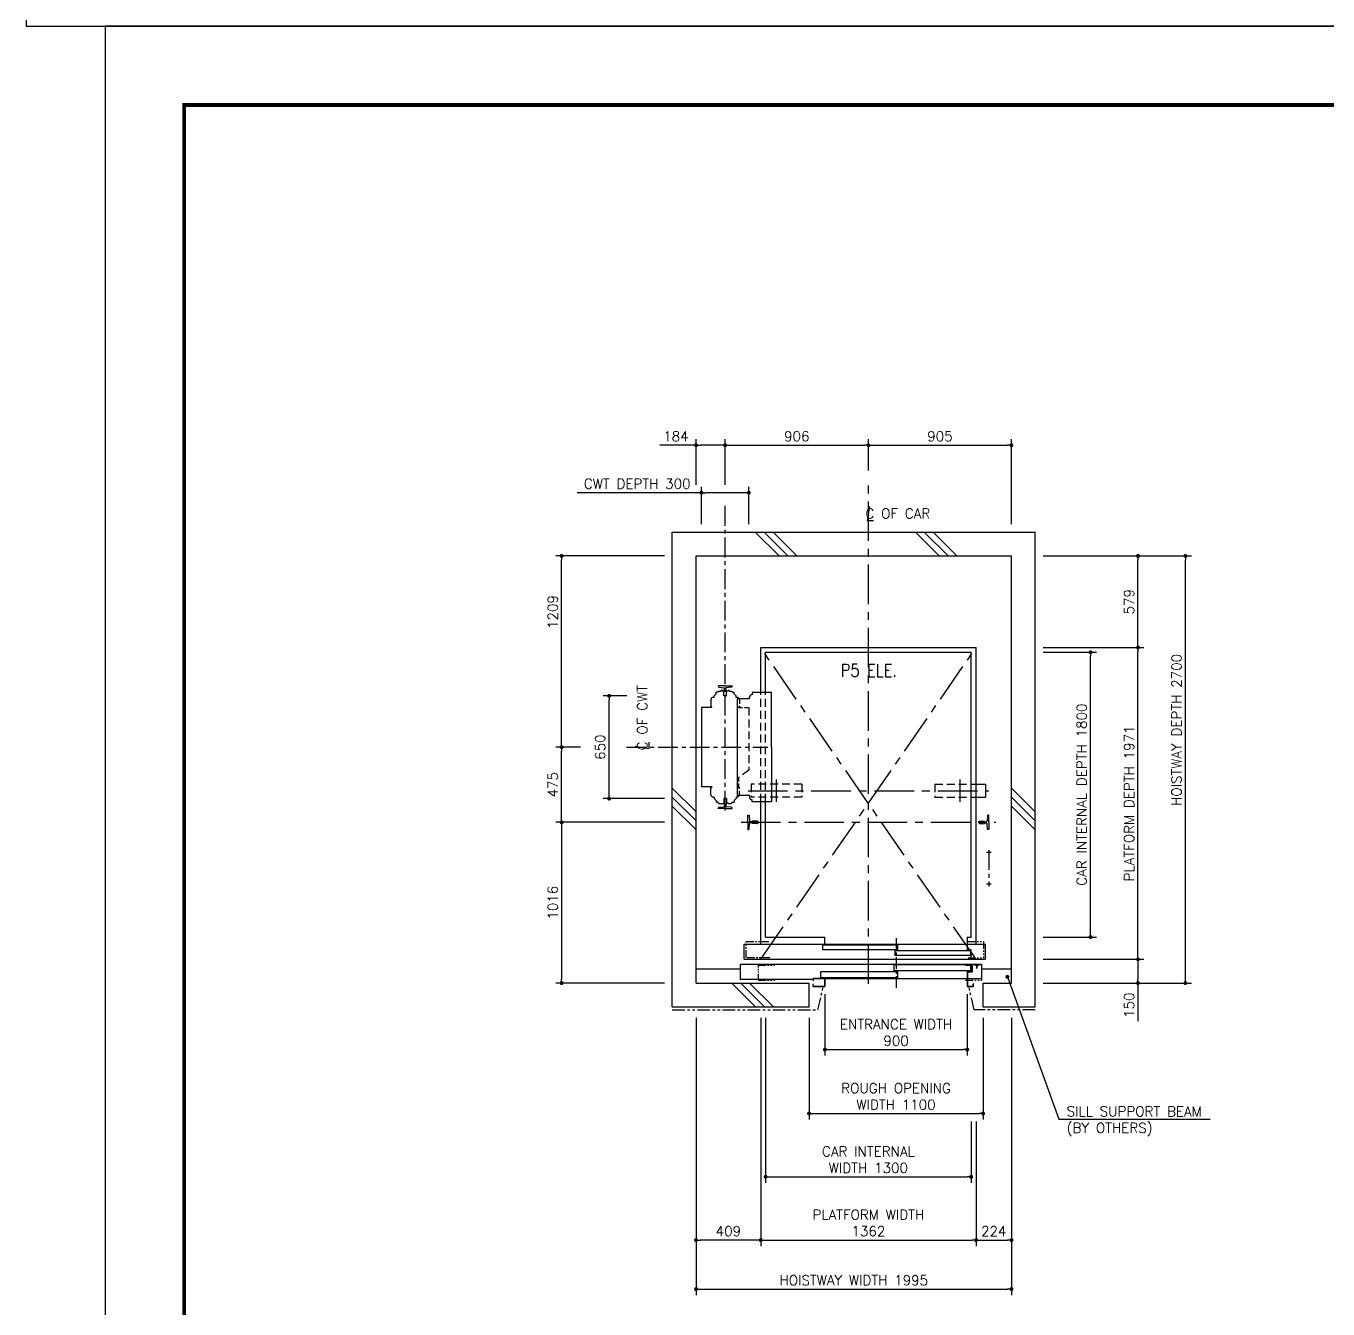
# Model space of a CAD drawing. Header units: millimetres. Extents: x -106996 to 276536, y -21995 to 37993.
# Drawn here: x -63000 to -54766, y -8110 to 0 of the extents above; entities that cross this region are included whole.
import ezdxf

# ---------------------------------------------------------------- set-up
doc = ezdxf.new("R2010")
doc.units = ezdxf.units.MM
doc.header["$LTSCALE"] = 100
for name, pattern in [('CENTERX2', [4, 2.5, -0.5, 0.5, -0.5]), ('DASHED', [0.75, 0.5, -0.25]), ('PHANTOM2', [31.75, 15.875, -3.175, 3.175, -3.175, 3.175, -3.175])]:
    doc.linetypes.add(name, pattern=pattern)
doc.layers.get('0').update_dxf_attribs({"color": 3})
for name, color, linetype in [('BUILDING', 3, 'Continuous'), ('CAR', 6, 'Continuous'), ('CENTER-LINE', 7, 'CENTERX2'), ('CWT', 1, 'Continuous'), ('DIM', 2, 'Continuous'), ('DOOR', 7, 'Continuous'), ('FRAME', 5, 'Continuous'), ('OTHERS', 4, 'Continuous'), ('TEXT', 7, 'Continuous'), ('W-DASHED-LINE', 111, 'PHANTOM2')]:
    doc.layers.add(name, color=color, linetype=linetype)
doc.styles.add('F1', font='romant.shx', dxfattribs={"width": 0.85})
doc.styles.get("Standard").update_dxf_attribs({"font": 'romans.shx', "bigfont": 'bigfont.shx'})
doc.dimstyles.new('1-50IN', dxfattribs={"dimscale": 25, "dimtxt": 2.5, "dimasz": 1, "dimexe": 1.5, "dimexo": 2, "dimgap": 1, "dimtad": 3, "dimdsep": 46, "dimtxsty": 'Standard', "dimblk1": 'DOT', "dimblk2": 'DOT', "dimsah": 1, "dimcen": 0.09, "dimclrd": 256, "dimclre": 256, "dimclrt": 256, "dimadec": 0, "dimazin": 0, "dimtfac": 1, "dimtmove": 0, "dimatfit": 3, "dimldrblk": 'DOT', "dimfxl": 0, "dimtolj": 1, "dimtzin": 0, "dimarcsym": 0})

# ---------------------------------------------------------------- blocks, each defined once
blk = doc.blocks.new('DOOR_2S_JJ900W')
at = {"layer": 'CAR'}
for p, q in [((-900, -45), (-900, 0)), ((0, 0), (0, -45))]:
    blk.add_line(p, q, dxfattribs=at)
at = {"layer": 'CENTER-LINE', "ltscale": 0.3}
blk.add_line((-450, -6.9), (-450, -324.4), dxfattribs=at)
at = {"layer": 'DOOR'}
for p, q in [((-1410, -45), (115, -45)), ((-1410, -141), (-1410, -45)), ((-915, -49), (-440, -49)), ((-915, -49), (-915, -81)), ((-915, -49), (-915, -81)), ((-440, -81), (-915, -81)), ((-440, -49), (-440, -81)), ((0, -45), (0, -81)), ((25, -81), (0, -81)), ((25, -141), (25, -81)), ((115, -141), (115, -45)), ((-1410, -141), (115, -141)), ((-455, -85), (20, -85)), ((-455, -117), (-455, -85)), ((20, -117), (-455, -117)), ((20, -85), (20, -117)), ((-1435, -171), (-1435, -267)), ((-1435, -171), (90, -171)), ((-925, -218), (-440, -218)), ((-925, -258), (-925, -218)), ((-465, -174), (-465, -214)), ((-465, -174), (20, -174)), ((20, -214), (-465, -214)), ((-440, -218), (-440, -258)), ((20, -174), (20, -214)), ((90, -171), (90, -262)), ((-1435, -267), (-975, -267)), ((-440, -258), (-925, -258)), ((-900, -262), (60, -262)), ((-900, -262), (90, -262))]:
    blk.add_line(p, q, dxfattribs=at)
at = {"layer": 'OTHERS'}
for p, q in [((0, -218), (30, -218)), ((0, -218), (0, -312)), ((1.6, -219.6), (31.6, -219.6)), ((1.6, -219.6), (1.6, -310.4)), ((30, -171), (30, -218)), ((30, -171), (60, -171)), ((31.6, -172.6), (31.6, -219.6)), ((31.6, -172.6), (58.4, -172.6)), ((58.4, -172.6), (58.4, -196)), ((58.4, -196), (60, -196)), ((60, -171), (60, -196)), ((-975, -262), (-975, -277)), ((-975, -262), (-900, -262)), ((-973.4, -277), (-975, -277)), ((-975, -312), (-975, -297)), ((-973.4, -297), (-975, -297)), ((-975, -312), (-900, -312)), ((-975, -312), (-900, -312)), ((-900, -262), (-974.8, -262)), ((-973.4, -263.6), (-973.4, -277)), ((-901.6, -263.6), (-973.4, -263.6)), ((-973.4, -310.4), (-973.4, -297)), ((-973.4, -310.4), (-901.6, -310.4)), ((-901.6, -263.6), (-901.6, -310.4)), ((-900, -262), (-900, -312)), ((0, -312), (40, -312)), ((1.6, -310.4), (38.4, -310.4)), ((38.4, -310.4), (38.4, -297)), ((40, -297), (38.4, -297)), ((40, -312), (40, -297)), ((40, -312), (40, -310.4))]:
    blk.add_line(p, q, dxfattribs=at)
at = {"layer": 'W-DASHED-LINE', "ltscale": 0.03}
for p, q in [((-1397, -27.5), (-1249, -27.5)), ((-1397, -131), (-1397, -27.5)), ((5, -27.5), (102, -27.5)), ((102, -27.5), (102, -131)), ((-1249, -131), (-1397, -131)), ((5, -131), (102, -131)), ((-1320, -178), (-1218.5, -178)), ((-10, -178), (90, -178)), ((-1320, -273), (-1218.5, -273)), ((-10, -273), (90, -273))]:
    blk.add_line(p, q, dxfattribs=at)
at = {"layer": 'W-DASHED-LINE', "ltscale": 0.025}
for p, q in [((-1320, -273), (-1320, -178)), ((90, -178), (90, -273))]:
    blk.add_line(p, q, dxfattribs=at)
blk = doc.blocks.new('RAIL2')
at = {"layer": 'OTHERS'}
for p, q in [((-62, 0), (-62, 44.5)), ((-62, 44.5), (-55.9, 44.5)), ((-62, 0), (-62, -44.5)), ((-54, 42.7), (-51.3, 8.6)), ((-37.3, 4), (-46.3, 4)), ((-33.4, 7.9), (-37.3, 4)), ((-1, 7.9), (-33.4, 7.9)), ((-1, 7.9), (0, 6.9)), ((0, 0), (0, 6.9)), ((0, 0), (0, -6.9)), ((-62, -44.5), (-55.9, -44.5)), ((-54, -42.7), (-51.3, -8.6)), ((-37.3, -4), (-46.3, -4)), ((-33.4, -7.9), (-37.3, -4)), ((-1, -7.9), (-33.4, -7.9)), ((-1, -7.9), (0, -6.9))]:
    blk.add_line(p, q, dxfattribs=at)
for centre, radius, start, end in [((-55.9, 42.5), 2, 4.51769, 90), ((-46.3, 9), 5, 184.51769, 270), ((-55.9, -42.5), 2, 270, 355.48231), ((-46.3, -9), 5, 90, 175.48231)]:
    blk.add_arc(centre, radius, start, end, dxfattribs=at)
blk = doc.blocks.new('GOV')
at = {"layer": 'OTHERS', "linetype": 'CENTERX2', "ltscale": 0.5}
for p, q in [((15, 0), (-15, 0)), ((0, 15), (0, -215)), ((15, -200), (-15, -200))]:
    blk.add_line(p, q, dxfattribs=at)
for centre in [(0, 0), (0, -200)]:
    blk.add_circle(centre, 3, dxfattribs=at)
blk = doc.blocks.new('RS_L')
at = {"layer": 'OTHERS', "linetype": 'DASHED'}
for p, q in [((-160, 41.5), (-160, -41.5)), ((160, 41.5), (-160, 41.5)), ((160, 41.5), (160, -41.5)), ((160, -41.5), (-160, -41.5))]:
    blk.add_line(p, q, dxfattribs=at)
blk = doc.blocks.new('RS_R')
at = {"layer": 'OTHERS', "linetype": 'DASHED'}
for p, q in [((-160, 41.5), (-160, -41.5)), ((-160, 41.5), (100, 41.5)), ((-160, -41.5), (100, -41.5))]:
    blk.add_line(p, q, dxfattribs=at)
at = {"layer": 'OTHERS'}
for p, q in [((100, 41.5), (160, 41.5)), ((160, 41.5), (160, -41.5)), ((100, -41.5), (160, -41.5))]:
    blk.add_line(p, q, dxfattribs=at)
blk = doc.blocks.new('CWT_A03')
at = {"layer": 'CWT'}
for p, q in [((-57.5, 337.5), (-70, 325)), ((-47, 348), (-57.5, 348)), ((-57.5, 337.5), (-57.5, 348)), ((-40, 355), (-47, 348)), ((-40, 355), (-24.5, 355)), ((-24.5, 355), (-24.5, 360)), ((-18.5, 360), (-24.5, 360)), ((-18.5, 357), (-18.5, 360)), ((-18.5, 357), (-8.5, 357)), ((-8.5, 324), (-8.5, 357)), ((8.5, 324), (8.5, 354)), ((14.9, 354), (8.5, 354)), ((18.5, 354), (14.9, 354)), ((18.5, 354), (18.5, 359)), ((24.5, 359), (18.5, 359)), ((24.5, 355), (24.5, 359)), ((24.5, 355), (40, 355)), ((40, 355), (47, 348)), ((47, 348), (57.5, 348)), ((57.5, 337.5), (57.5, 348)), ((57.5, 337.5), (70, 325)), ((-90, 300), (-90, 255)), ((-90, 255), (-84, 255)), ((-84, 250), (-90, 250)), ((-84, 250), (-84, 255)), ((-70, 315), (-75, 315)), ((-70, 315), (-70, 325)), ((8.5, 324), (-8.5, 324)), ((70, 315), (70, 325)), ((75, 315), (70, 315)), ((-84, -250), (-90, -250)), ((-90, -255), (-84, -255)), ((-90, -300), (-90, -255)), ((-84, -250), (-84, -255)), ((-70, -315), (-75, -315)), ((-70, -315), (-70, -325)), ((-57.5, -337.5), (-70, -325)), ((-8.5, -324), (-8.5, -357)), ((8.5, -324), (-8.5, -324)), ((8.5, -324), (8.5, -354)), ((57.5, -337.5), (70, -325)), ((75, -315), (70, -315)), ((70, -315), (70, -325)), ((-57.5, -337.5), (-57.5, -348)), ((-47, -348), (-57.5, -348)), ((-40, -355), (-47, -348)), ((-40, -355), (-24.5, -355)), ((-24.5, -355), (-24.5, -360)), ((-18.5, -360), (-24.5, -360)), ((-18.5, -357), (-18.5, -360)), ((-18.5, -357), (-8.5, -357)), ((14.9, -354), (8.5, -354)), ((18.5, -354), (14.9, -354)), ((18.5, -354), (18.5, -359)), ((24.5, -359), (18.5, -359)), ((24.5, -355), (40, -355)), ((24.5, -355), (24.5, -359)), ((40, -355), (47, -348)), ((47, -348), (57.5, -348)), ((57.5, -337.5), (57.5, -348))]:
    blk.add_line(p, q, dxfattribs=at)
at = {"layer": 'CWT', "ltscale": 2}
for p, q in [((-150, 250), (-150, -250)), ((-84, 250), (-150, 250)), ((-84, -250), (-150, -250))]:
    blk.add_line(p, q, dxfattribs=at)
at = {"layer": 'CWT', "linetype": 'DASHED', "ltscale": 0.5}
for p, q in [((84, 255), (90, 255)), ((84, 255), (84, 250)), ((84, 250), (150, 250)), ((90, 300), (90, 255)), ((84, -192.1), (84, -255)), ((84, -255), (90, -255)), ((90, -300), (90, -255))]:
    blk.add_line(p, q, dxfattribs=at)
at = {"layer": 'CWT', "linetype": 'DASHED'}
for p, q in [((150, 250), (150, -145)), ((150, -145), (84, -192.1))]:
    blk.add_line(p, q, dxfattribs=at)
at = {"layer": 'CWT'}
for centre, start, end in [((-75, 300), 90, 180), ((75, 300), 0, 90), ((-75, -300), 180, 199.47122), ((-75, -300), 199.47122, 270), ((75, -300), 270, 340.52878), ((75, -300), 340.52878, 0)]:
    blk.add_arc(centre, 15, start, end, dxfattribs=at)
at = {"layer": 'OTHERS'}
for p, q in [((0, 387), (-44.5, 387)), ((-44.5, 387), (-44.5, 386.5)), ((-37.1, 378.5), (-8.6, 376.3)), ((-7.9, 358.4), (-4, 362.3)), ((-7.9, 326), (-7.9, 358.4)), ((-4, 362.3), (-4, 371.3)), ((0, 387), (44.5, 387)), ((4, 362.3), (4, 371.3)), ((7.9, 358.4), (4, 362.3)), ((7.9, 326), (7.9, 358.4)), ((37.1, 378.5), (8.6, 376.3)), ((44.5, 387), (44.5, 386.5)), ((-7.9, 326), (-6.9, 325)), ((0, 325), (-6.9, 325)), ((0, 325), (6.9, 325)), ((7.9, 326), (6.9, 325)), ((-7.9, -326), (-6.9, -325)), ((-7.9, -326), (-7.9, -358.4)), ((0, -325), (-6.9, -325)), ((0, -325), (6.9, -325)), ((7.9, -326), (6.9, -325)), ((7.9, -326), (7.9, -358.4)), ((-44.5, -387), (-44.5, -386.5)), ((0, -387), (-44.5, -387)), ((-37.1, -378.5), (-8.6, -376.3)), ((-7.9, -358.4), (-4, -362.3)), ((-4, -362.3), (-4, -371.3)), ((0, -387), (44.5, -387)), ((7.9, -358.4), (4, -362.3)), ((4, -362.3), (4, -371.3)), ((37.1, -378.5), (8.6, -376.3)), ((44.5, -387), (44.5, -386.5))]:
    blk.add_line(p, q, dxfattribs=at)
for centre, radius, start, end in [((-36.5, 386.5), 8, 180, 265.48231), ((-9, 371.3), 5, 0, 85.48231), ((9, 371.3), 5, 94.51769, 180), ((36.5, 386.5), 8, 274.51769, 0), ((-36.5, -386.5), 8, 94.51769, 180), ((-9, -371.3), 5, 274.51769, 0), ((9, -371.3), 5, 180, 265.48231), ((36.5, -386.5), 8, 0, 85.48231)]:
    blk.add_arc(centre, radius, start, end, dxfattribs=at)
blk = doc.blocks.new('CWT_OUT_B')
at = {"layer": 'CWT', "color": 2, "linetype": 'Continuous'}
for p, q in [((292.7, 345), (170, 345)), ((170, 345), (170, 332.5)), ((292.7, 0), (292.7, 345)), ((76, 305), (76, -305)), ((155, 305), (76, 305)), ((155, 305), (155, 317.5)), ((292.7, 0), (292.7, -345)), ((155, -305), (76, -305)), ((155, -305), (155, -317.5)), ((170, -345), (170, -332.5)), ((292.7, -345), (170, -345))]:
    blk.add_line(p, q, dxfattribs=at)
for centre, start, end in [((170, 317.5), 90, 180), ((170, -317.5), 180, 270)]:
    blk.add_arc(centre, 15, start, end, dxfattribs=at)
blk = doc.blocks.new('CL_CAR')
at = {"layer": 'DIM'}
for p, q in [((7.8, 89), (-7.8, 0)), ((-7.8, 0), (32, 0))]:
    blk.add_line(p, q, dxfattribs=at)
at = {"layer": 'DIM', "insert": (-18.6, 12.6), "char_height": 62.5, "attachment_point": 7}
blk.add_mtext('C OF CAR', dxfattribs=at)
blk = doc.blocks.new('CL_CWT')
at = {"layer": 'DIM'}
for p, q in [((-89, 6.7), (0, -9)), ((0, -9), (0, 30.9))]:
    blk.add_line(p, q, dxfattribs=at)
at = {"layer": 'DIM', "insert": (-12.6, -19.8), "char_height": 62.5, "attachment_point": 7, "rotation": 90}
blk.add_mtext('C OF CWT', dxfattribs=at)
blk = doc.blocks.new('_DOT')
at = {"color": 0, "linetype": 'ByBlock'}
blk.add_line((-0.5, 0), (-1, 0), dxfattribs=at)
at = {"color": 0, "linetype": 'ByBlock', "const_width": 0.5}
blk.add_lwpolyline([(-0.25, 0, 1), (0.25, 0, 1)], format="xyb", close=True, dxfattribs=at)
blk = doc.blocks.new('*D589')
at = {"layer": 'DEFPOINTS', "color": 0, "transparency": 16777216}
for p in [(-57947.5, -6071), (-57047.5, -6071), (-57047.5, -6471)]:
    blk.add_point(p, dxfattribs=at)
at = {"layer": 'DIM', "lineweight": -2, "transparency": 16777216}
for p, q in [((-57947.5, -6121), (-57947.5, -6508.5)), ((-57047.5, -6121), (-57047.5, -6508.5)), ((-57922.5, -6471), (-57072.5, -6471))]:
    blk.add_line(p, q, dxfattribs=at)
at = {"layer": 'DIM', "lineweight": -2, "transparency": 16777216, "xscale": 25, "yscale": 25, "zscale": 25, "rotation": 180}
blk.add_blockref('_DOT', (-57947.5, -6471), dxfattribs=at)
at = {"layer": 'DIM', "lineweight": -2, "transparency": 16777216, "xscale": 25, "yscale": 25, "zscale": 25}
blk.add_blockref('_DOT', (-57047.5, -6471), dxfattribs=at)
at = {"layer": 'DIM', "transparency": 16777216, "insert": (-57497.5, -6362.7), "char_height": 62.5, "attachment_point": 5}
blk.add_mtext('\\A1;ENTRANCE WIDTH\\P900', dxfattribs=at)
blk = doc.blocks.new('*D590')
at = {"layer": 'DEFPOINTS', "color": 0, "transparency": 16777216}
for p in [(-58047.5, -6220), (-56947.5, -6220), (-56947.5, -6875)]:
    blk.add_point(p, dxfattribs=at)
at = {"layer": 'DIM', "lineweight": -2, "transparency": 16777216}
for p, q in [((-58047.5, -6270), (-58047.5, -6912.5)), ((-56947.5, -6270), (-56947.5, -6912.5)), ((-58022.5, -6875), (-56972.5, -6875))]:
    blk.add_line(p, q, dxfattribs=at)
at = {"layer": 'DIM', "lineweight": -2, "transparency": 16777216, "xscale": 25, "yscale": 25, "zscale": 25, "rotation": 180}
blk.add_blockref('_DOT', (-58047.5, -6875), dxfattribs=at)
at = {"layer": 'DIM', "lineweight": -2, "transparency": 16777216, "xscale": 25, "yscale": 25, "zscale": 25}
blk.add_blockref('_DOT', (-56947.5, -6875), dxfattribs=at)
at = {"layer": 'DIM', "transparency": 16777216, "insert": (-57497.5, -6766.7), "char_height": 62.5, "attachment_point": 5}
blk.add_mtext('\\A1;ROUGH OPENING\\PWIDTH 1100', dxfattribs=at)
blk = doc.blocks.new('*D591')
at = {"layer": 'DEFPOINTS', "color": 0, "transparency": 16777216}
for p in [(-58322.5, -6220), (-57022.5, -6875), (-57022.5, -7275)]:
    blk.add_point(p, dxfattribs=at)
at = {"layer": 'DIM', "lineweight": -2, "transparency": 16777216}
for p, q in [((-58322.5, -6270), (-58322.5, -7312.5)), ((-57022.5, -6925), (-57022.5, -7312.5)), ((-58297.5, -7275), (-57047.5, -7275))]:
    blk.add_line(p, q, dxfattribs=at)
at = {"layer": 'DIM', "lineweight": -2, "transparency": 16777216, "xscale": 25, "yscale": 25, "zscale": 25, "rotation": 180}
blk.add_blockref('_DOT', (-58322.5, -7275), dxfattribs=at)
at = {"layer": 'DIM', "lineweight": -2, "transparency": 16777216, "xscale": 25, "yscale": 25, "zscale": 25}
blk.add_blockref('_DOT', (-57022.5, -7275), dxfattribs=at)
at = {"layer": 'DIM', "transparency": 16777216, "insert": (-57672.5, -7166.7), "char_height": 62.5, "attachment_point": 5}
blk.add_mtext('\\A1;CAR INTERNAL\\PWIDTH 1300', dxfattribs=at)
blk = doc.blocks.new('*D592')
at = {"layer": 'DEFPOINTS', "color": 0, "transparency": 16777216}
for p in [(-58353.5, -6220), (-56991.5, -6875), (-56991.5, -7675)]:
    blk.add_point(p, dxfattribs=at)
at = {"layer": 'DIM', "lineweight": -2, "transparency": 16777216}
for p, q in [((-58353.5, -6270), (-58353.5, -7712.5)), ((-56991.5, -6925), (-56991.5, -7712.5)), ((-58328.5, -7675), (-57016.5, -7675))]:
    blk.add_line(p, q, dxfattribs=at)
at = {"layer": 'DIM', "lineweight": -2, "transparency": 16777216, "xscale": 25, "yscale": 25, "zscale": 25, "rotation": 180}
blk.add_blockref('_DOT', (-58353.5, -7675), dxfattribs=at)
at = {"layer": 'DIM', "lineweight": -2, "transparency": 16777216, "xscale": 25, "yscale": 25, "zscale": 25}
blk.add_blockref('_DOT', (-56991.5, -7675), dxfattribs=at)
at = {"layer": 'DIM', "transparency": 16777216, "insert": (-57672.5, -7566.7), "char_height": 62.5, "attachment_point": 5}
blk.add_mtext('\\A1;PLATFORM WIDTH\\P1362', dxfattribs=at)
blk = doc.blocks.new('*D593')
at = {"layer": 'DEFPOINTS', "color": 0, "transparency": 16777216}
for p in [(-58762.5, -6220), (-56767.5, -6220), (-56767.5, -7985)]:
    blk.add_point(p, dxfattribs=at)
at = {"layer": 'DIM', "lineweight": -2, "transparency": 16777216}
for p, q in [((-58762.5, -6270), (-58762.5, -8022.5)), ((-56767.5, -6270), (-56767.5, -8022.5)), ((-58737.5, -7985), (-56792.5, -7985))]:
    blk.add_line(p, q, dxfattribs=at)
at = {"layer": 'DIM', "lineweight": -2, "transparency": 16777216, "xscale": 25, "yscale": 25, "zscale": 25, "rotation": 180}
blk.add_blockref('_DOT', (-58762.5, -7985), dxfattribs=at)
at = {"layer": 'DIM', "lineweight": -2, "transparency": 16777216, "xscale": 25, "yscale": 25, "zscale": 25}
blk.add_blockref('_DOT', (-56767.5, -7985), dxfattribs=at)
at = {"layer": 'DIM', "transparency": 16777216, "insert": (-57765, -7928.7), "char_height": 62.5, "attachment_point": 5}
blk.add_mtext('\\A1;HOISTWAY WIDTH 1995', dxfattribs=at)
blk = doc.blocks.new('*D594')
at = {"layer": 'DEFPOINTS', "color": 0, "transparency": 16777216}
for p in [(-58762.5, -6220), (-58353.5, -6220), (-58762.5, -7675)]:
    blk.add_point(p, dxfattribs=at)
at = {"layer": 'DIM', "lineweight": -2, "transparency": 16777216}
for p, q in [((-58762.5, -6270), (-58762.5, -7712.5)), ((-58353.5, -6270), (-58353.5, -7712.5)), ((-58378.5, -7675), (-58737.5, -7675))]:
    blk.add_line(p, q, dxfattribs=at)
at = {"layer": 'DIM', "lineweight": -2, "transparency": 16777216, "xscale": 25, "yscale": 25, "zscale": 25, "rotation": 180}
blk.add_blockref('_DOT', (-58762.5, -7675), dxfattribs=at)
at = {"layer": 'DIM', "lineweight": -2, "transparency": 16777216, "xscale": 25, "yscale": 25, "zscale": 25}
blk.add_blockref('_DOT', (-58353.5, -7675), dxfattribs=at)
at = {"layer": 'DIM', "transparency": 16777216, "insert": (-58558, -7618.7), "char_height": 62.5, "attachment_point": 5}
blk.add_mtext('\\A1;409', dxfattribs=at)
blk = doc.blocks.new('*D595')
at = {"layer": 'DEFPOINTS', "color": 0, "transparency": 16777216}
for p in [(-56767.5, -6220), (-56991.5, -6875), (-56767.5, -7675)]:
    blk.add_point(p, dxfattribs=at)
at = {"layer": 'DIM', "lineweight": -2, "transparency": 16777216}
for p, q in [((-56767.5, -6270), (-56767.5, -7712.5)), ((-56991.5, -6925), (-56991.5, -7712.5)), ((-56966.5, -7675), (-56792.5, -7675))]:
    blk.add_line(p, q, dxfattribs=at)
at = {"layer": 'DIM', "lineweight": -2, "transparency": 16777216, "xscale": 25, "yscale": 25, "zscale": 25, "rotation": 180}
blk.add_blockref('_DOT', (-56991.5, -7675), dxfattribs=at)
at = {"layer": 'DIM', "lineweight": -2, "transparency": 16777216, "xscale": 25, "yscale": 25, "zscale": 25}
blk.add_blockref('_DOT', (-56767.5, -7675), dxfattribs=at)
at = {"layer": 'DIM', "transparency": 16777216, "insert": (-56879.5, -7618.7), "char_height": 62.5, "attachment_point": 5}
blk.add_mtext('\\A1;224', dxfattribs=at)
blk = doc.blocks.new('*D596')
at = {"layer": 'DEFPOINTS', "color": 0, "transparency": 16777216}
for p in [(-58912.5, -5034), (-59612.5, -6050), (-58912.5, -6050)]:
    blk.add_point(p, dxfattribs=at)
at = {"layer": 'DIM', "lineweight": -2, "transparency": 16777216}
for p, q in [((-58962.5, -5034), (-59650, -5034)), ((-59612.5, -5059), (-59612.5, -6025)), ((-58962.5, -6050), (-59650, -6050))]:
    blk.add_line(p, q, dxfattribs=at)
at = {"layer": 'DIM', "lineweight": -2, "transparency": 16777216, "xscale": 25, "yscale": 25, "zscale": 25}
for p, rotation in [((-59612.5, -5034), 90), ((-59612.5, -6050), 270)]:
    blk.add_blockref('_DOT', p, dxfattribs=dict(at, rotation=rotation))
at = {"layer": 'DIM', "transparency": 16777216, "insert": (-59668.8, -5542), "char_height": 62.5, "attachment_point": 5, "rotation": 90}
blk.add_mtext('\\A1;1016', dxfattribs=at)
blk = doc.blocks.new('*D597')
at = {"layer": 'DEFPOINTS', "color": 0, "transparency": 16777216}
for p in [(-59612.5, -4559), (-59442.5, -4559), (-58912.5, -5034)]:
    blk.add_point(p, dxfattribs=at)
at = {"layer": 'DIM', "lineweight": -2, "transparency": 16777216}
for p, q in [((-59492.5, -4559), (-59650, -4559)), ((-59612.5, -5009), (-59612.5, -4584)), ((-58962.5, -5034), (-59650, -5034))]:
    blk.add_line(p, q, dxfattribs=at)
at = {"layer": 'DIM', "lineweight": -2, "transparency": 16777216, "xscale": 25, "yscale": 25, "zscale": 25}
for p, rotation in [((-59612.5, -4559), 90), ((-59612.5, -5034), 270)]:
    blk.add_blockref('_DOT', p, dxfattribs=dict(at, rotation=rotation))
at = {"layer": 'DIM', "transparency": 16777216, "insert": (-59668.8, -4796.5), "char_height": 62.5, "attachment_point": 5, "rotation": 90}
blk.add_mtext('\\A1;475', dxfattribs=at)
blk = doc.blocks.new('*D598')
at = {"layer": 'DEFPOINTS', "color": 0, "transparency": 16777216}
for p in [(-59612.5, -3350), (-58912.5, -3350), (-59442.5, -4559)]:
    blk.add_point(p, dxfattribs=at)
at = {"layer": 'DIM', "lineweight": -2, "transparency": 16777216}
for p, q in [((-58962.5, -3350), (-59650, -3350)), ((-59612.5, -4534), (-59612.5, -3375)), ((-59492.5, -4559), (-59650, -4559))]:
    blk.add_line(p, q, dxfattribs=at)
at = {"layer": 'DIM', "lineweight": -2, "transparency": 16777216, "xscale": 25, "yscale": 25, "zscale": 25}
for p, rotation in [((-59612.5, -3350), 90), ((-59612.5, -4559), 270)]:
    blk.add_blockref('_DOT', p, dxfattribs=dict(at, rotation=rotation))
at = {"layer": 'DIM', "transparency": 16777216, "insert": (-59668.8, -3704.5), "char_height": 62.5, "attachment_point": 5, "rotation": 90}
blk.add_mtext('\\A1;1209', dxfattribs=at)
blk = doc.blocks.new('*D599')
at = {"layer": 'DEFPOINTS', "color": 0, "transparency": 16777216}
for p in [(-59312.5, -4234), (-59149.5, -4234), (-58912.5, -4884)]:
    blk.add_point(p, dxfattribs=at)
at = {"layer": 'DIM', "lineweight": -2, "transparency": 16777216}
for p, q in [((-59199.5, -4234), (-59350, -4234)), ((-59312.5, -4859), (-59312.5, -4259)), ((-58962.5, -4884), (-59350, -4884))]:
    blk.add_line(p, q, dxfattribs=at)
at = {"layer": 'DIM', "lineweight": -2, "transparency": 16777216, "xscale": 25, "yscale": 25, "zscale": 25}
for p, rotation in [((-59312.5, -4234), 90), ((-59312.5, -4884), 270)]:
    blk.add_blockref('_DOT', p, dxfattribs=dict(at, rotation=rotation))
at = {"layer": 'DIM', "transparency": 16777216, "insert": (-59368.8, -4559), "char_height": 62.5, "attachment_point": 5, "rotation": 90}
blk.add_mtext('\\A1;650', dxfattribs=at)
blk = doc.blocks.new('*D600')
at = {"layer": 'DEFPOINTS', "color": 0, "transparency": 16777216}
for p in [(-58762.5, -2650), (-58762.5, -2950), (-58578.5, -2950)]:
    blk.add_point(p, dxfattribs=at)
at = {"layer": 'DIM', "lineweight": -2, "transparency": 16777216}
for p, q in [((-58762.5, -2900), (-58762.5, -2612.5)), ((-58578.5, -2900), (-58578.5, -2612.5)), ((-58762.5, -2650), (-58992.3, -2650)), ((-58603.5, -2650), (-58737.5, -2650))]:
    blk.add_line(p, q, dxfattribs=at)
at = {"layer": 'DIM', "lineweight": -2, "transparency": 16777216, "xscale": 25, "yscale": 25, "zscale": 25, "rotation": 180}
blk.add_blockref('_DOT', (-58762.5, -2650), dxfattribs=at)
at = {"layer": 'DIM', "lineweight": -2, "transparency": 16777216, "xscale": 25, "yscale": 25, "zscale": 25}
blk.add_blockref('_DOT', (-58578.5, -2650), dxfattribs=at)
at = {"layer": 'DIM', "transparency": 16777216, "insert": (-58889.9, -2593.7), "char_height": 62.5, "attachment_point": 5}
blk.add_mtext('\\A1;184', dxfattribs=at)
blk = doc.blocks.new('*D601')
at = {"layer": 'DEFPOINTS', "color": 0, "transparency": 16777216}
for p in [(-57672.5, -2650), (-57672.5, -2860.5), (-58578.5, -2950)]:
    blk.add_point(p, dxfattribs=at)
at = {"layer": 'DIM', "lineweight": -2, "transparency": 16777216}
for p, q in [((-58578.5, -2900), (-58578.5, -2612.5)), ((-57672.5, -2810.5), (-57672.5, -2612.5)), ((-58553.5, -2650), (-57697.5, -2650))]:
    blk.add_line(p, q, dxfattribs=at)
at = {"layer": 'DIM', "lineweight": -2, "transparency": 16777216, "xscale": 25, "yscale": 25, "zscale": 25, "rotation": 180}
blk.add_blockref('_DOT', (-58578.5, -2650), dxfattribs=at)
at = {"layer": 'DIM', "lineweight": -2, "transparency": 16777216, "xscale": 25, "yscale": 25, "zscale": 25}
blk.add_blockref('_DOT', (-57672.5, -2650), dxfattribs=at)
at = {"layer": 'DIM', "transparency": 16777216, "insert": (-58125.5, -2593.7), "char_height": 62.5, "attachment_point": 5}
blk.add_mtext('\\A1;906', dxfattribs=at)
blk = doc.blocks.new('*D602')
at = {"layer": 'DEFPOINTS', "color": 0, "transparency": 16777216}
for p in [(-56767.5, -2650), (-57672.5, -2860.5), (-56767.5, -3200)]:
    blk.add_point(p, dxfattribs=at)
at = {"layer": 'DIM', "lineweight": -2, "transparency": 16777216}
for p, q in [((-57672.5, -2810.5), (-57672.5, -2612.5)), ((-56767.5, -3150), (-56767.5, -2612.5)), ((-57647.5, -2650), (-56792.5, -2650))]:
    blk.add_line(p, q, dxfattribs=at)
at = {"layer": 'DIM', "lineweight": -2, "transparency": 16777216, "xscale": 25, "yscale": 25, "zscale": 25, "rotation": 180}
blk.add_blockref('_DOT', (-57672.5, -2650), dxfattribs=at)
at = {"layer": 'DIM', "lineweight": -2, "transparency": 16777216, "xscale": 25, "yscale": 25, "zscale": 25}
blk.add_blockref('_DOT', (-56767.5, -2650), dxfattribs=at)
at = {"layer": 'DIM', "transparency": 16777216, "insert": (-57220, -2593.7), "char_height": 62.5, "attachment_point": 5}
blk.add_mtext('\\A1;905', dxfattribs=at)
blk = doc.blocks.new('*D603')
at = {"layer": 'DEFPOINTS', "color": 0, "transparency": 16777216}
for p in [(-58728.5, -2950), (-58728.5, -3200), (-58428.5, -3200)]:
    blk.add_point(p, dxfattribs=at)
at = {"layer": 'DIM', "lineweight": -2, "transparency": 16777216}
for p, q in [((-58728.5, -2950), (-59515.4, -2950)), ((-58728.5, -3150), (-58728.5, -2912.5)), ((-58453.5, -2950), (-58703.5, -2950)), ((-58428.5, -3150), (-58428.5, -2912.5))]:
    blk.add_line(p, q, dxfattribs=at)
at = {"layer": 'DIM', "lineweight": -2, "transparency": 16777216, "xscale": 25, "yscale": 25, "zscale": 25, "rotation": 180}
blk.add_blockref('_DOT', (-58728.5, -2950), dxfattribs=at)
at = {"layer": 'DIM', "lineweight": -2, "transparency": 16777216, "xscale": 25, "yscale": 25, "zscale": 25}
blk.add_blockref('_DOT', (-58428.5, -2950), dxfattribs=at)
at = {"layer": 'DIM', "transparency": 16777216, "insert": (-59134.5, -2893.7), "char_height": 62.5, "attachment_point": 5}
blk.add_mtext('\\A1;CWT DEPTH 300', dxfattribs=at)
blk = doc.blocks.new('*D604')
at = {"layer": 'DEFPOINTS', "color": 0, "transparency": 16777216}
for p in [(-56617.5, -3959), (-56267.5, -3959), (-56617.5, -5759)]:
    blk.add_point(p, dxfattribs=at)
at = {"layer": 'DIM', "lineweight": -2, "transparency": 16777216}
for p, q in [((-56567.5, -3959), (-56230, -3959)), ((-56267.5, -5734), (-56267.5, -3984)), ((-56567.5, -5759), (-56230, -5759))]:
    blk.add_line(p, q, dxfattribs=at)
at = {"layer": 'DIM', "lineweight": -2, "transparency": 16777216, "xscale": 25, "yscale": 25, "zscale": 25}
for p, rotation in [((-56267.5, -3959), 90), ((-56267.5, -5759), 270)]:
    blk.add_blockref('_DOT', p, dxfattribs=dict(at, rotation=rotation))
at = {"layer": 'DIM', "transparency": 16777216, "insert": (-56323.8, -4859), "char_height": 62.5, "attachment_point": 5, "rotation": 90}
blk.add_mtext('\\A1;CAR INTERNAL DEPTH 1800', dxfattribs=at)
blk = doc.blocks.new('*D605')
at = {"layer": 'DEFPOINTS', "color": 0, "transparency": 16777216}
for p in [(-56617.5, -3929), (-55967.5, -3929), (-56617.5, -5900)]:
    blk.add_point(p, dxfattribs=at)
at = {"layer": 'DIM', "lineweight": -2, "transparency": 16777216}
for p, q in [((-56567.5, -3929), (-55930, -3929)), ((-55967.5, -5875), (-55967.5, -3954)), ((-56567.5, -5900), (-55930, -5900))]:
    blk.add_line(p, q, dxfattribs=at)
at = {"layer": 'DIM', "lineweight": -2, "transparency": 16777216, "xscale": 25, "yscale": 25, "zscale": 25}
for p, rotation in [((-55967.5, -3929), 90), ((-55967.5, -5900), 270)]:
    blk.add_blockref('_DOT', p, dxfattribs=dict(at, rotation=rotation))
at = {"layer": 'DIM', "transparency": 16777216, "insert": (-56023.8, -4914.5), "char_height": 62.5, "attachment_point": 5, "rotation": 90}
blk.add_mtext('\\A1;PLATFORM DEPTH 1971', dxfattribs=at)
blk = doc.blocks.new('*D606')
at = {"layer": 'DEFPOINTS', "color": 0, "transparency": 16777216}
for p in [(-56617.5, -3350), (-55667.5, -3350), (-56617.5, -6050)]:
    blk.add_point(p, dxfattribs=at)
at = {"layer": 'DIM', "lineweight": -2, "transparency": 16777216}
for p, q in [((-56567.5, -3350), (-55630, -3350)), ((-55667.5, -6025), (-55667.5, -3375)), ((-56567.5, -6050), (-55630, -6050))]:
    blk.add_line(p, q, dxfattribs=at)
at = {"layer": 'DIM', "lineweight": -2, "transparency": 16777216, "xscale": 25, "yscale": 25, "zscale": 25}
for p, rotation in [((-55667.5, -3350), 90), ((-55667.5, -6050), 270)]:
    blk.add_blockref('_DOT', p, dxfattribs=dict(at, rotation=rotation))
at = {"layer": 'DIM', "transparency": 16777216, "insert": (-55723.8, -4450), "char_height": 62.5, "attachment_point": 5, "rotation": 90}
blk.add_mtext('\\A1;HOISTWAY DEPTH 2700', dxfattribs=at)
blk = doc.blocks.new('*D607')
at = {"layer": 'DEFPOINTS', "color": 0, "transparency": 16777216}
for p in [(-56617.5, -5900), (-56617.5, -6050), (-55967.5, -6050)]:
    blk.add_point(p, dxfattribs=at)
at = {"layer": 'DIM', "lineweight": -2, "transparency": 16777216}
for p, q in [((-56567.5, -5900), (-55930, -5900)), ((-55967.5, -5925), (-55967.5, -6025)), ((-56567.5, -6050), (-55930, -6050)), ((-55967.5, -6050), (-55967.5, -6291.4))]:
    blk.add_line(p, q, dxfattribs=at)
at = {"layer": 'DIM', "lineweight": -2, "transparency": 16777216, "xscale": 25, "yscale": 25, "zscale": 25}
for p, rotation in [((-55967.5, -5900), 90), ((-55967.5, -6050), 270)]:
    blk.add_blockref('_DOT', p, dxfattribs=dict(at, rotation=rotation))
at = {"layer": 'DIM', "transparency": 16777216, "insert": (-56023.8, -6190.5), "char_height": 62.5, "attachment_point": 5, "rotation": 90}
blk.add_mtext('\\A1;150', dxfattribs=at)
blk = doc.blocks.new('*D608')
at = {"layer": 'DEFPOINTS', "color": 0, "transparency": 16777216}
for p in [(-56617.5, -3350), (-55967.5, -3350), (-56617.5, -3929)]:
    blk.add_point(p, dxfattribs=at)
at = {"layer": 'DIM', "lineweight": -2, "transparency": 16777216}
for p, q in [((-56567.5, -3350), (-55930, -3350)), ((-55967.5, -3904), (-55967.5, -3375)), ((-56567.5, -3929), (-55930, -3929))]:
    blk.add_line(p, q, dxfattribs=at)
at = {"layer": 'DIM', "lineweight": -2, "transparency": 16777216, "xscale": 25, "yscale": 25, "zscale": 25}
for p, rotation in [((-55967.5, -3350), 90), ((-55967.5, -3929), 270)]:
    blk.add_blockref('_DOT', p, dxfattribs=dict(at, rotation=rotation))
at = {"layer": 'DIM', "transparency": 16777216, "insert": (-56023.8, -3639.5), "char_height": 62.5, "attachment_point": 5, "rotation": 90}
blk.add_mtext('\\A1;579', dxfattribs=at)

msp = doc.modelspace()

# ---------------------------------------------------------------- linework, layer by layer
at = {"layer": 'BUILDING'}
for p, q in [((-58912.5000485, -3200), (-56617.5000485, -3200)), ((-58912.5000485, -6200), (-58912.5000485, -3200)), ((-58237.8200485, -3350), (-58387.8200485, -3200)), ((-58181.2500485, -3350), (-58331.2500485, -3200)), ((-58124.6800485, -3350), (-58274.6800485, -3200)), ((-57225.3200485, -3350), (-57375.3200485, -3200)), ((-57168.7500485, -3350), (-57318.7500485, -3200)), ((-57112.1800485, -3350), (-57262.1800485, -3200)), ((-56617.5000485, -6200), (-56617.5000485, -3200)), ((-58762.5000485, -3350), (-56767.5000485, -3350)), ((-58762.5000485, -6050), (-58762.5000485, -3350)), ((-56767.5000485, -6050), (-56767.5000485, -3350)), ((-58912.5000485, -4818.43), (-58762.5000485, -4968.43)), ((-56767.5000485, -4818.43), (-56617.5000485, -4968.43)), ((-58912.5000485, -4875), (-58762.5000485, -5025)), ((-58912.5000485, -4931.57), (-58762.5000485, -5081.57)), ((-56767.5000485, -4875), (-56617.5000485, -5025)), ((-56767.5000485, -4931.57), (-56617.5000485, -5081.57)), ((-58762.5000485, -5960), (-58482.5000485, -5960)), ((-56957.5000485, -5960), (-56767.5000485, -5960)), ((-58762.5000485, -6050), (-58047.5000485, -6050)), ((-58386.5700485, -6200), (-58536.5700485, -6050)), ((-58330.0000485, -6200), (-58480.0000485, -6050)), ((-58273.4300485, -6200), (-58423.4300485, -6050)), ((-58047.5000485, -6200), (-58047.5000485, -6050)), ((-56947.5000485, -6050), (-56767.5000485, -6050)), ((-56947.5000485, -6200), (-56947.5000485, -6050)), ((-58912.5000485, -6200), (-58047.5000485, -6200)), ((-56947.5000485, -6200), (-56617.5000485, -6200))]:
    msp.add_line(p, q, dxfattribs=at)
at = {"layer": 'CAR'}
for p, q in [((-58353.5000485, -3929), (-56991.5000485, -3929)), ((-58353.5000485, -4214), (-58353.5000485, -3929)), ((-56991.5000485, -5804), (-56991.5000485, -3929)), ((-58322.5000485, -3959), (-57022.5000485, -3959)), ((-58322.5000485, -4214), (-58322.5000485, -3959)), ((-57022.5000485, -5759), (-57022.5000485, -3959)), ((-58353.5000485, -5804), (-58353.5000485, -4904)), ((-58322.5000485, -5759), (-58322.5000485, -4904)), ((-58322.5000485, -5759), (-57947.5000485, -5759)), ((-57047.5000485, -5759), (-57022.5000485, -5759))]:
    msp.add_line(p, q, dxfattribs=at)
at = {"layer": 'CAR', "linetype": 'DASHED'}
for p, q in [((-58353.5000485, -4904), (-58353.5000485, -4214)), ((-58322.5000485, -4904), (-58322.5000485, -4214))]:
    msp.add_line(p, q, dxfattribs=at)
at = {"layer": 'CENTER-LINE'}
for p, q in [((-57672.5000485, -6054.8172), (-57672.5000485, -2860.5)), ((-58353.5000485, -5900), (-56991.5000485, -3929)), ((-56991.5000485, -5900), (-58353.5000485, -3929)), ((-58253.5000485, -4904), (-58253.5000485, -4764)), ((-57091.5000485, -4904), (-57091.5000485, -4764)), ((-58433.5000485, -4834), (-56911.5000485, -4834)), ((-58477.5000485, -5034), (-56867.5000485, -5034))]:
    msp.add_line(p, q, dxfattribs=at)
at = {"layer": 'CENTER-LINE', "ltscale": 0.5}
for p, q in [((-58578.5000485, -4959), (-58578.5000485, -3013.2)), ((-59202.5000485, -4559), (-58308.5000485, -4559))]:
    msp.add_line(p, q, dxfattribs=at)
at = {"layer": 'DEFPOINTS'}
for points in [[(-63000.0000485, 0), (-42000.0000485, 0), (-42000.0000485, 15000), (-63000.0000485, 15000)], [(-62500.0000485, -15000), (-41500.0000485, -15000), (-41500.0000485, 0), (-62500.0000485, 0)]]:
    msp.add_lwpolyline(points, close=True, dxfattribs=at)
at = {"layer": 'FRAME', "const_width": 25}
msp.add_lwpolyline([(-62000.0000485, -14500), (-42000.0000485, -14500), (-42000.0000485, -500), (-62000.0000485, -500)], close=True, dxfattribs=at)
at = {"layer": 'W-DASHED-LINE', "ltscale": 0.05}
for p, q in [((-57992.5000485, -6220), (-57957.5000485, -6071)), ((-57002.5000485, -6220), (-57037.5000485, -6071)), ((-58912.5000485, -6220), (-57992.5000485, -6220)), ((-56617.5000485, -6220), (-57002.5000485, -6220))]:
    msp.add_line(p, q, dxfattribs=at)

# ---------------------------------------------------------------- block references
at = {"layer": 'CWT'}
for name in ['CWT_A03', 'CWT_OUT_B']:
    msp.add_blockref(name, (-58578.5000485, -4559), dxfattribs=at)
at = {"layer": 'DIM'}
for name, p in [('CL_CAR', (-57672.5000485, -3125.5)), ('CL_CWT', (-59058.9000485, -4559))]:
    msp.add_blockref(name, p, dxfattribs=at)
at = {"layer": 'DOOR'}
msp.add_blockref('DOOR_2S_JJ900W', (-57047.5000485, -5759), dxfattribs=at)
at = {"layer": 'OTHERS'}
for name, p in [('RS_L', (-58253.5000485, -4834)), ('RS_R', (-57091.5000485, -4834)), ('RAIL2', (-58372.5000485, -5034)), ('GOV', (-56911.5000485, -5224))]:
    msp.add_blockref(name, p, dxfattribs=at)
at = {"layer": 'OTHERS', "rotation": 180}
msp.add_blockref('RAIL2', (-56972.5000485, -5034), dxfattribs=at)

# ---------------------------------------------------------------- texts
at = {"layer": 'DIM', "insert": (-56418.5000485, -6924), "char_height": 62.5, "attachment_point": 4}
msp.add_mtext('SILL SUPPORT BEAM\\P(BY OTHERS)', dxfattribs=at)
at = {"layer": 'TEXT', "color": 4, "insert": (-57847.777652, -4033.2443169), "char_height": 80, "width": 956.668701908, "attachment_point": 1, "style": 'F1'}
msp.add_mtext('P5 ELE.', dxfattribs=at)

# ---------------------------------------------------------------- dimensions: what is measured, and where the dimension line sits
at = {"layer": 'DIM'}
for base, p1, p2, picture, middle in [((-58762.5000485, -2650), (-58578.5000485, -2950), (-58762.5000485, -2950), '*D600', (-58889.8810009, -2593.75)), ((-57672.5000485, -2650), (-58578.5000485, -2950), (-57672.5000485, -2860.5), '*D601', (-58125.5000485, -2593.75)), ((-56767.5000485, -2650), (-57672.5000485, -2860.5), (-56767.5000485, -3200), '*D602', (-57220.0000485, -2593.75)), ((-58762.5000485, -7675), (-58353.5000485, -6220), (-58762.5000485, -6220), '*D594', (-58558.0000485, -7618.75)), ((-56767.5000485, -7675), (-56991.5000485, -6875), (-56767.5000485, -6220), '*D595', (-56879.5000485, -7618.75))]:
    dim = msp.add_linear_dim(base=base, p1=p1, p2=p2, dimstyle='1-50IN', override={"dimpost": '\\X'}, dxfattribs=at)
    dim.commit()
    dim.dimension.update_dxf_attribs({"geometry": picture, "text_midpoint": middle})
for base, p1, p2, text, picture, middle in [((-58728.5000485, -2950), (-58428.5000485, -3200), (-58728.5000485, -3200), 'CWT DEPTH <>', '*D603', (-59134.4524294, -2893.75)), ((-57047.5000485, -6471), (-57947.5000485, -6071), (-57047.5000485, -6071), 'ENTRANCE WIDTH\\P<>', '*D589', (-57497.5000485, -6362.6666667)), ((-56767.5000485, -7985), (-58762.5000485, -6220), (-56767.5000485, -6220), 'HOISTWAY WIDTH <>', '*D593', (-57765.0000485, -7928.75)), ((-56991.5000485, -7675), (-58353.5000485, -6220), (-56991.5000485, -6875), 'PLATFORM WIDTH\\P<>', '*D592', (-57672.5000485, -7566.6666667)), ((-57022.5000485, -7275), (-58322.5000485, -6220), (-57022.5000485, -6875), 'CAR INTERNAL\\PWIDTH <>', '*D591', (-57672.5000485, -7166.6666667)), ((-56947.5000485, -6875), (-58047.5000485, -6220), (-56947.5000485, -6220), 'ROUGH OPENING\\PWIDTH <>', '*D590', (-57497.5000485, -6766.6666667))]:
    dim = msp.add_linear_dim(base=base, p1=p1, p2=p2, text=text, dimstyle='1-50IN', override={"dimpost": '\\X'}, dxfattribs=at)
    dim.commit()
    dim.dimension.update_dxf_attribs({"geometry": picture, "text_midpoint": middle})
for base, p1, p2, picture, middle in [((-59612.5000485, -3350), (-59442.5000485, -4559), (-58912.5000485, -3350), '*D598', (-59612.5000485, -3704.5)), ((-59312.5000485, -4234), (-58912.5000485, -4884), (-59149.5000485, -4234), '*D599', (-59312.5000485, -4559)), ((-59612.5000485, -4559), (-58912.5000485, -5034), (-59442.5000485, -4559), '*D597', (-59612.5000485, -4796.5)), ((-59612.5000485, -6050), (-58912.5000485, -5034), (-58912.5000485, -6050), '*D596', (-59612.5000485, -5542)), ((-55967.5000485, -6050), (-56617.5000485, -5900), (-56617.5000485, -6050), '*D607', (-55967.5000485, -6190.5))]:
    dim = msp.add_linear_dim(base=base, p1=p1, p2=p2, angle=90, dimstyle='1-50IN', override={"dimpost": '\\X'}, dxfattribs=at)
    dim.commit()
    dim.dimension.update_dxf_attribs({"geometry": picture, "text_midpoint": middle, "dimtype": 160})
for base, p1, p2, text, picture, middle in [((-55667.5000485, -3350), (-56617.5000485, -6050), (-56617.5000485, -3350), 'HOISTWAY DEPTH <>', '*D606', (-55667.5000485, -4450)), ((-55967.5000485, -3929), (-56617.5000485, -5900), (-56617.5000485, -3929), 'PLATFORM DEPTH <>', '*D605', (-55967.5000485, -4914.5)), ((-56267.5000485, -3959), (-56617.5000485, -5759), (-56617.5000485, -3959), 'CAR INTERNAL DEPTH <>', '*D604', (-56267.5000485, -4859))]:
    dim = msp.add_linear_dim(base=base, p1=p1, p2=p2, angle=90, text=text, dimstyle='1-50IN', override={"dimpost": '\\X'}, dxfattribs=at)
    dim.commit()
    dim.dimension.update_dxf_attribs({"geometry": picture, "text_midpoint": middle, "dimtype": 160})
dim = msp.add_linear_dim(base=(-55967.5000485, -3350), p1=(-56617.5000485, -3929), p2=(-56617.5000485, -3350), angle=90, dimstyle='1-50IN', override={"dimpost": '\\X'}, dxfattribs=at)
dim.commit()
dim.dimension.update_dxf_attribs({"geometry": '*D608', "text_midpoint": (-56023.7500485, -3639.5)})

# ---------------------------------------------------------------- leaders
at = {"layer": 'DIM', "annotation_type": 0, "has_hookline": 1, "hookline_direction": 0, "text_width": 908.3333333}
msp.add_leader([(-56793.5000485, -6011), (-56468.5000485, -6910.0831862), (-56443.5000485, -6910.0831862)], dimstyle='1-50IN', override={"dimgap": 1, "dimtad": 3}, dxfattribs=at)

doc.saveas('drawing.dxf')
